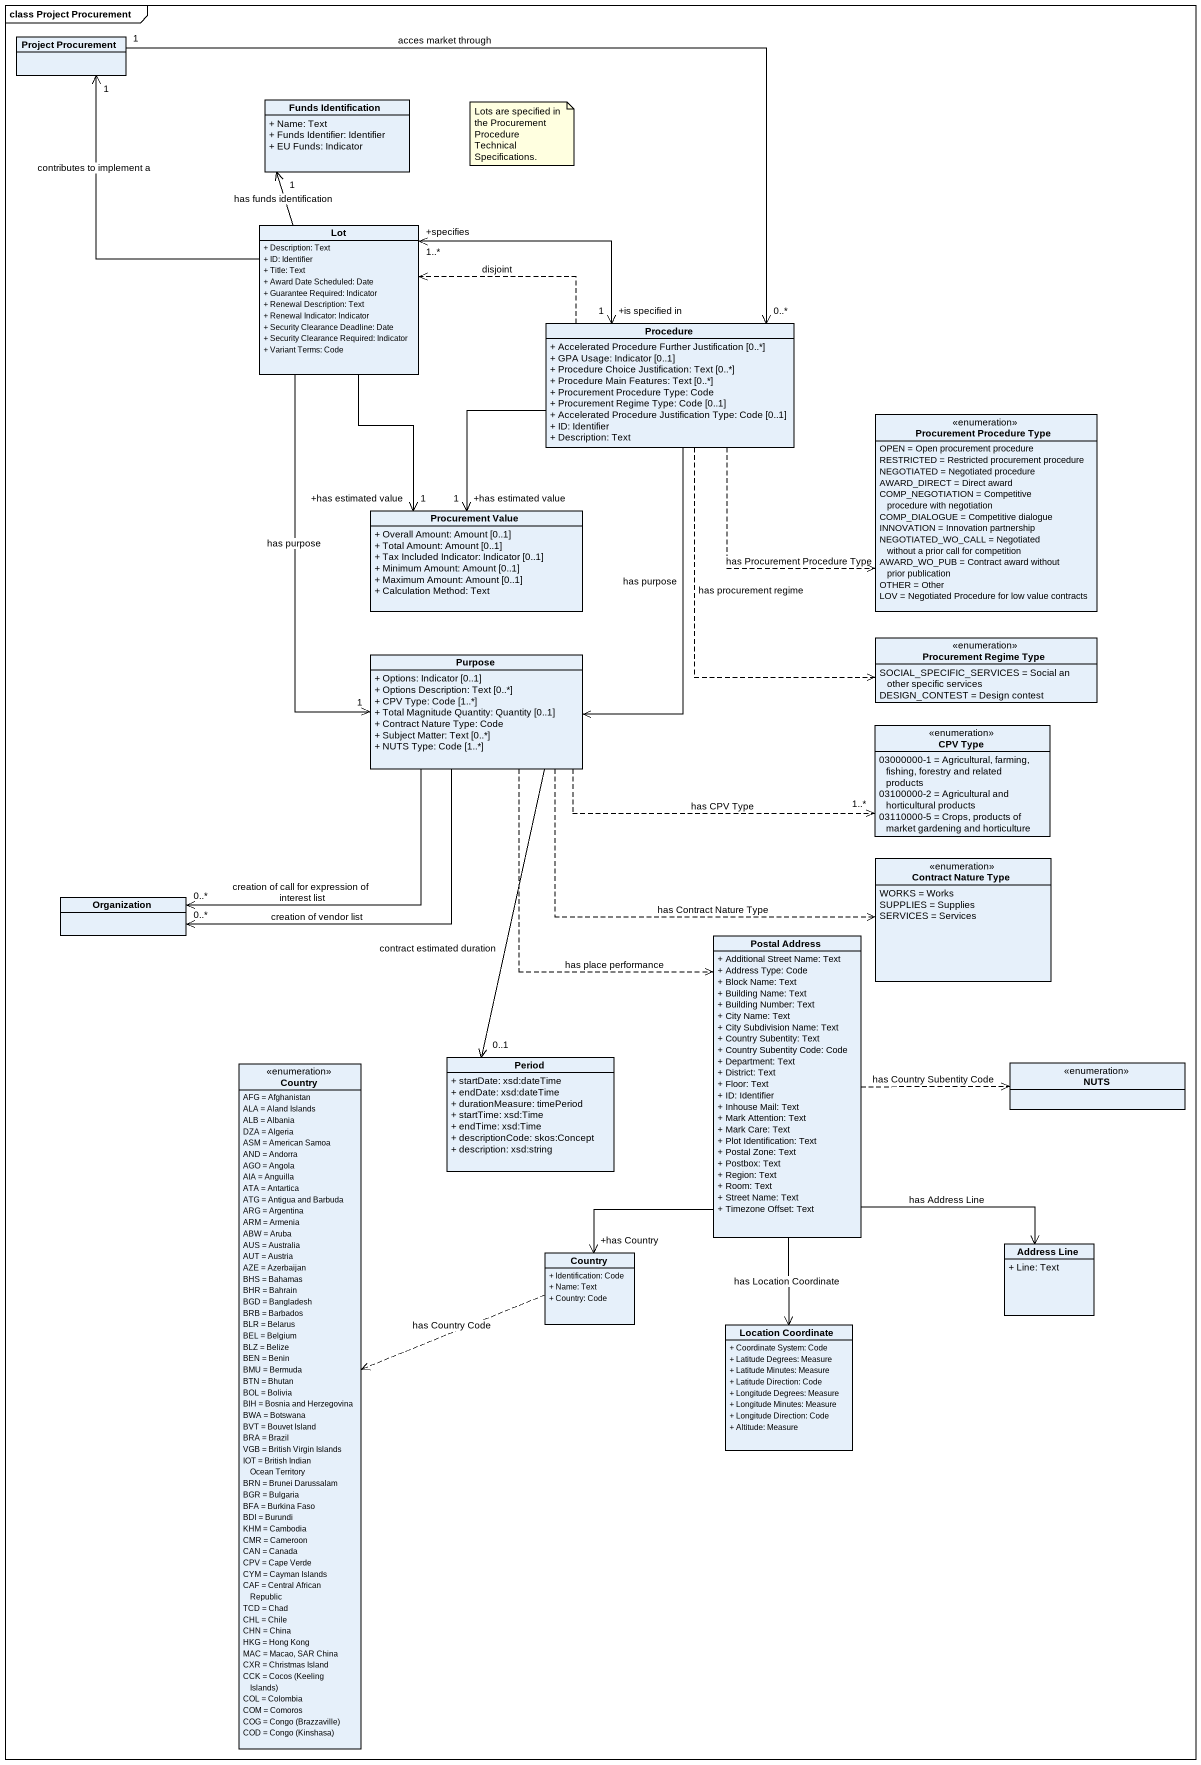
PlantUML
@startuml
mainframe class Project Procurement
hide circle
hide empty members
skinparam classAttributeIconSize 0
class "Project Procurement" as Project_Procurement
class "Funds Identification" as Funds_Identification {
  + Name: Text
  + Funds Identifier: Identifier
  + EU Funds: Indicator
}
class Lot {
  + Description: Text
  + ID: Identifier
  + Title: Text
  + Award Date Scheduled: Date
  + Guarantee Required: Indicator
  + Renewal Description: Text
  + Renewal Indicator: Indicator
  + Security Clearance Deadline: Date
  + Security Clearance Required: Indicator
  + Variant Terms: Code
}
class Procedure {
  + Accelerated Procedure Further Justification [0..*]
  + GPA Usage: Indicator [0..1]
  + Procedure Choice Justification: Text [0..*]
  + Procedure Main Features: Text [0..*]
  + Procurement Procedure Type: Code
  + Procurement Regime Type: Code [0..1]
  + Accelerated Procedure Justification Type: Code [0..1]
  + ID: Identifier
  + Description: Text
}
enum "Procurement Procedure Type" as Procurement_Procedure_Type {
  OPEN = Open procurement procedure
  RESTRICTED = Restricted procurement procedure
  NEGOTIATED = Negotiated procedure
  AWARD_DIRECT = Direct award
  COMP_NEGOTIATION = Competitive procedure with negotiation
  COMP_DIALOGUE = Competitive dialogue
  INNOVATION = Innovation partnership
  NEGOTIATED_WO_CALL = Negotiated without a prior call for competition
  AWARD_WO_PUB = Contract award without prior publication
  OTHER = Other
  LOV = Negotiated Procedure for low value contracts
}
class "Procurement Value" as Procurement_Value {
  + Overall Amount: Amount [0..1]
  + Total Amount: Amount [0..1]
  + Tax Included Indicator: Indicator [0..1]
  + Minimum Amount: Amount [0..1]
  + Maximum Amount: Amount [0..1]
  + Calculation Method: Text
}
enum "Procurement Regime Type" as Procurement_Regime_Type {
  SOCIAL_SPECIFIC_SERVICES = Social an other specific services
  DESIGN_CONTEST = Design contest
}
class Purpose {
  + Options: Indicator [0..1]
  + Options Description: Text [0..*]
  + CPV Type: Code [1..*]
  + Total Magnitude Quantity: Quantity [0..1]
  + Contract Nature Type: Code
  + Subject Matter: Text [0..*]
  + NUTS Type: Code [1..*]
}
enum "CPV Type" as CPV_Type {
  03000000-1 = Agricultural, farming, fishing, forestry and related products
  03100000-2 = Agricultural and horticultural products
  03110000-5 = Crops, products of market gardening and horticulture
}
enum "Contract Nature Type" as Contract_Nature_Type {
  WORKS = Works
  SUPPLIES = Supplies
  SERVICES = Services
}
class Organization
class "Postal Address" as Postal_Address {
  + Additional Street Name: Text
  + Address Type: Code
  + Block Name: Text
  + Building Name: Text
  + Building Number: Text
  + City Name: Text
  + City Subdivision Name: Text
  + Country Subentity: Text
  + Country Subentity Code: Code
  + Department: Text
  + District: Text
  + Floor: Text
  + ID: Identifier
  + Inhouse Mail: Text
  + Mark Attention: Text
  + Mark Care: Text
  + Plot Identification: Text
  + Postal Zone: Text
  + Postbox: Text
  + Region: Text
  + Room: Text
  + Street Name: Text
  + Timezone Offset: Text
}
enum Country {
  AFG = Afghanistan
  ALA = Aland Islands
  ALB = Albania
  DZA = Algeria
  ASM = American Samoa
  AND = Andorra
  AGO = Angola
  AIA = Anguilla
  ATA = Antartica
  ATG = Antigua and Barbuda
  ARG = Argentina
  ARM = Armenia
  ABW = Aruba
  AUS = Australia
  AUT = Austria
  AZE = Azerbaijan
  BHS = Bahamas
  BHR = Bahrain
  BGD = Bangladesh
  BRB = Barbados
  BLR = Belarus
  BEL = Belgium
  BLZ = Belize
  BEN = Benin
  BMU = Bermuda
  BTN = Bhutan
  BOL = Bolivia
  BIH = Bosnia and Herzegovina
  BWA = Botswana
  BVT = Bouvet Island
  BRA = Brazil
  VGB = British Virgin Islands
  IOT = British Indian Ocean Territory
  BRN = Brunei Darussalam
  BGR = Bulgaria
  BFA = Burkina Faso
  BDI = Burundi
  KHM = Cambodia
  CMR = Cameroon
  CAN = Canada
  CPV = Cape Verde
  CYM = Cayman Islands
  CAF = Central African Republic
  TCD = Chad
  CHL = Chile
  CHN = China
  HKG = Hong Kong
  MAC = Macao, SAR China
  CXR = Christmas Island
  {field} CCK = Cocos (Keeling Islands)
  COL = Colombia
  COM = Comoros
  {field} COG = Congo (Brazzaville)
  {field} COD = Congo (Kinshasa)
}
class Period {
  + startDate: xsd:dateTime
  + endDate: xsd:dateTime
  + durationMeasure: timePeriod
  + startTime: xsd:Time
  + endTime: xsd:Time
  + descriptionCode: skos:Concept
  + description: xsd:string
}
enum NUTS
class "Country" as Country_2 {
  + Identification: Code
  + Name: Text
  + Country: Code
}
class "Address Line" as Address_Line {
  + Line: Text
}
class "Location Coordinate" as Location_Coordinate {
  + Coordinate System: Code
  + Latitude Degrees: Measure
  + Latitude Minutes: Measure
  + Latitude Direction: Code
  + Longitude Degrees: Measure
  + Longitude Minutes: Measure
  + Longitude Direction: Code
  + Altitude: Measure
}
Project_Procurement "1" -right-> "0..*" Procedure : acces market through
Lot -up-> "1" Project_Procurement : contributes to implement a
Lot -up-> "1" Funds_Identification : has funds identification
Lot --> "+has estimated value\n1" Procurement_Value
Lot --> "1" Purpose : has purpose
Procedure .left.> Lot : disjoint
Procedure "+is specified in\n1" <-left-> "+specifies\n1..*" Lot
Procedure .right.> Procurement_Procedure_Type : has Procurement Procedure Type
Procedure --> "+has estimated value\n1" Procurement_Value
Procedure ..> Procurement_Regime_Type : has procurement regime
Procedure --> Purpose : has purpose
Purpose .right.> "1..*" CPV_Type : has CPV Type
Purpose .right.> Contract_Nature_Type : has Contract Nature Type
Purpose -left-> "0..*" Organization : creation of call for expression of interest list
Purpose -left-> "0..*" Organization : creation of vendor list
Purpose ..> Postal_Address : has place performance
Purpose --> "0..1" Period : contract estimated duration
Postal_Address .right.> NUTS : has Country Subentity Code
Postal_Address --> "+has Country" Country_2
Postal_Address --> Address_Line : has Address Line
Postal_Address --> Location_Coordinate : has Location Coordinate
Country_2 .left.> Country : has Country Code
note as N1
  Lots are specified in the Procurement Procedure Technical Specifications.
end note
@enduml
